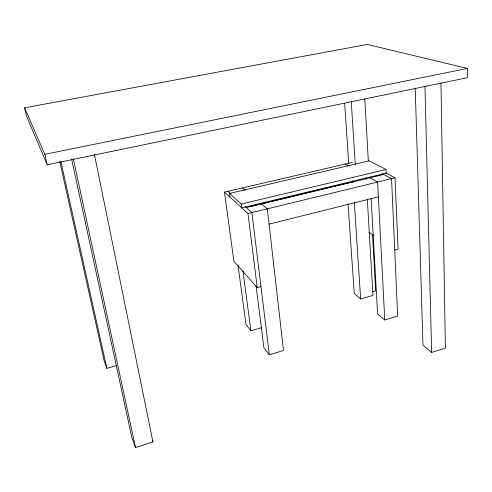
<?xml version="1.0" encoding="UTF-8"?>
<svg xmlns="http://www.w3.org/2000/svg" width="492" height="492" viewBox="0 0 492 492"><rect width="100%" height="100%" fill="white"/><g stroke="black" fill="none" stroke-linecap="round" stroke-linejoin="round"><path stroke-width="0.74" d="M71.604 159.008L131.807 437.32L135.503 447.554L152.944 441.957L94.433 154.482M415.223 88.068L422.966 345.058L431.632 352.444L445.389 348.022L440.955 83.068M256.086 285.957L263.829 347.604L269.333 354.757L283.49 350.488L267.347 208.854L261.455 203.897M371.116 198.424L377.598 313.724L384.781 319.966L397.671 316.085L391.552 178.67L382.075 173.621M238.005 265.077L245.982 324.437L250.865 330.778L261.467 327.709M348.047 203.836L354.24 293.41L360.648 298.982L372.936 295.421L367.321 199.088M59.698 161.308L104.249 361.073L106.881 368.354L116.081 365.704M372.831 291.731L375.691 290.907L372.487 234.29M352.567 162.335L224.463 192.101L233.903 261.277L257.242 287.617L260.969 286.602M394.732 250.047L398.059 249.137L395.021 177.827L385.673 172.901M269.087 224.094L378.354 196.855M224.463 192.101L247.986 213.559L395.021 177.827M249.426 206.702L352.961 181.806M246.24 207.556L383.723 174.494M241.246 204.057L385.999 169.512L386.171 173.166L241.732 207.852L241.246 204.057L229.493 193.473L369.295 160.847L385.999 169.512M47.226 164.783L467.4 77.687L467.369 68.437L367.303 44.446L24.6 107.816L26.562 116.149L47.226 164.783L44.821 154.334L24.6 107.816M44.821 154.334L467.369 68.437M345.298 164.027L348.976 166.081M369.959 177.803L377.585 182.065L384.781 319.966M368.834 232.144L373.889 235.637M242.458 187.919L245.336 190.343M228.085 191.265L230.914 193.805M245.084 206.511L251.879 212.612L269.333 354.757M152.403 440.617L152.944 441.957M60.934 161.751L106.881 368.354M73.32 158.824L135.503 447.554M229.493 193.473L229.985 197.138M242.956 270.834L250.865 330.778M247.986 213.559L257.242 287.617M344.671 103.394L348.693 163.209M352.887 180.761L352.992 182.286M354.289 202.114L360.648 298.982M351.239 101.53L355.242 164.291M366.073 177.68L366.159 179.205M364.818 98.874L368.33 160.847M424.965 86.358L431.632 352.444"/></g></svg>
